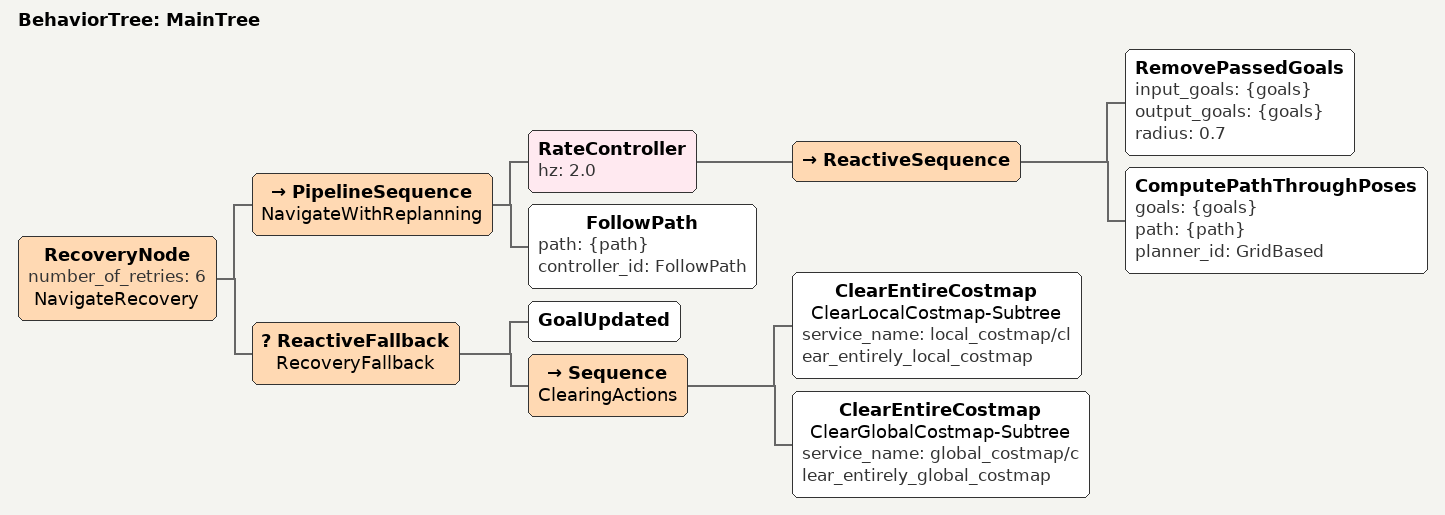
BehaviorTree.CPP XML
<root BTCPP_format="4" main_tree_to_execute="MainTree">
  <BehaviorTree ID="MainTree">
    <RecoveryNode number_of_retries="6" name="NavigateRecovery">
      <PipelineSequence name="NavigateWithReplanning">
        <RateController hz="2.0">
          <ReactiveSequence>
            <RemovePassedGoals input_goals="{goals}" output_goals="{goals}" radius="0.7"/>
            <ComputePathThroughPoses goals="{goals}" path="{path}" planner_id="GridBased"/>
          </ReactiveSequence>
        </RateController>
        <FollowPath path="{path}" controller_id="FollowPath"/>
      </PipelineSequence>
      <ReactiveFallback name="RecoveryFallback">
        <GoalUpdated/>
        <Sequence name="ClearingActions">
          <ClearEntireCostmap name="ClearLocalCostmap-Subtree" service_name="local_costmap/clear_entirely_local_costmap"/>
          <ClearEntireCostmap name="ClearGlobalCostmap-Subtree" service_name="global_costmap/clear_entirely_global_costmap"/>
        </Sequence>
      </ReactiveFallback>
    </RecoveryNode>
  </BehaviorTree>
</root>
